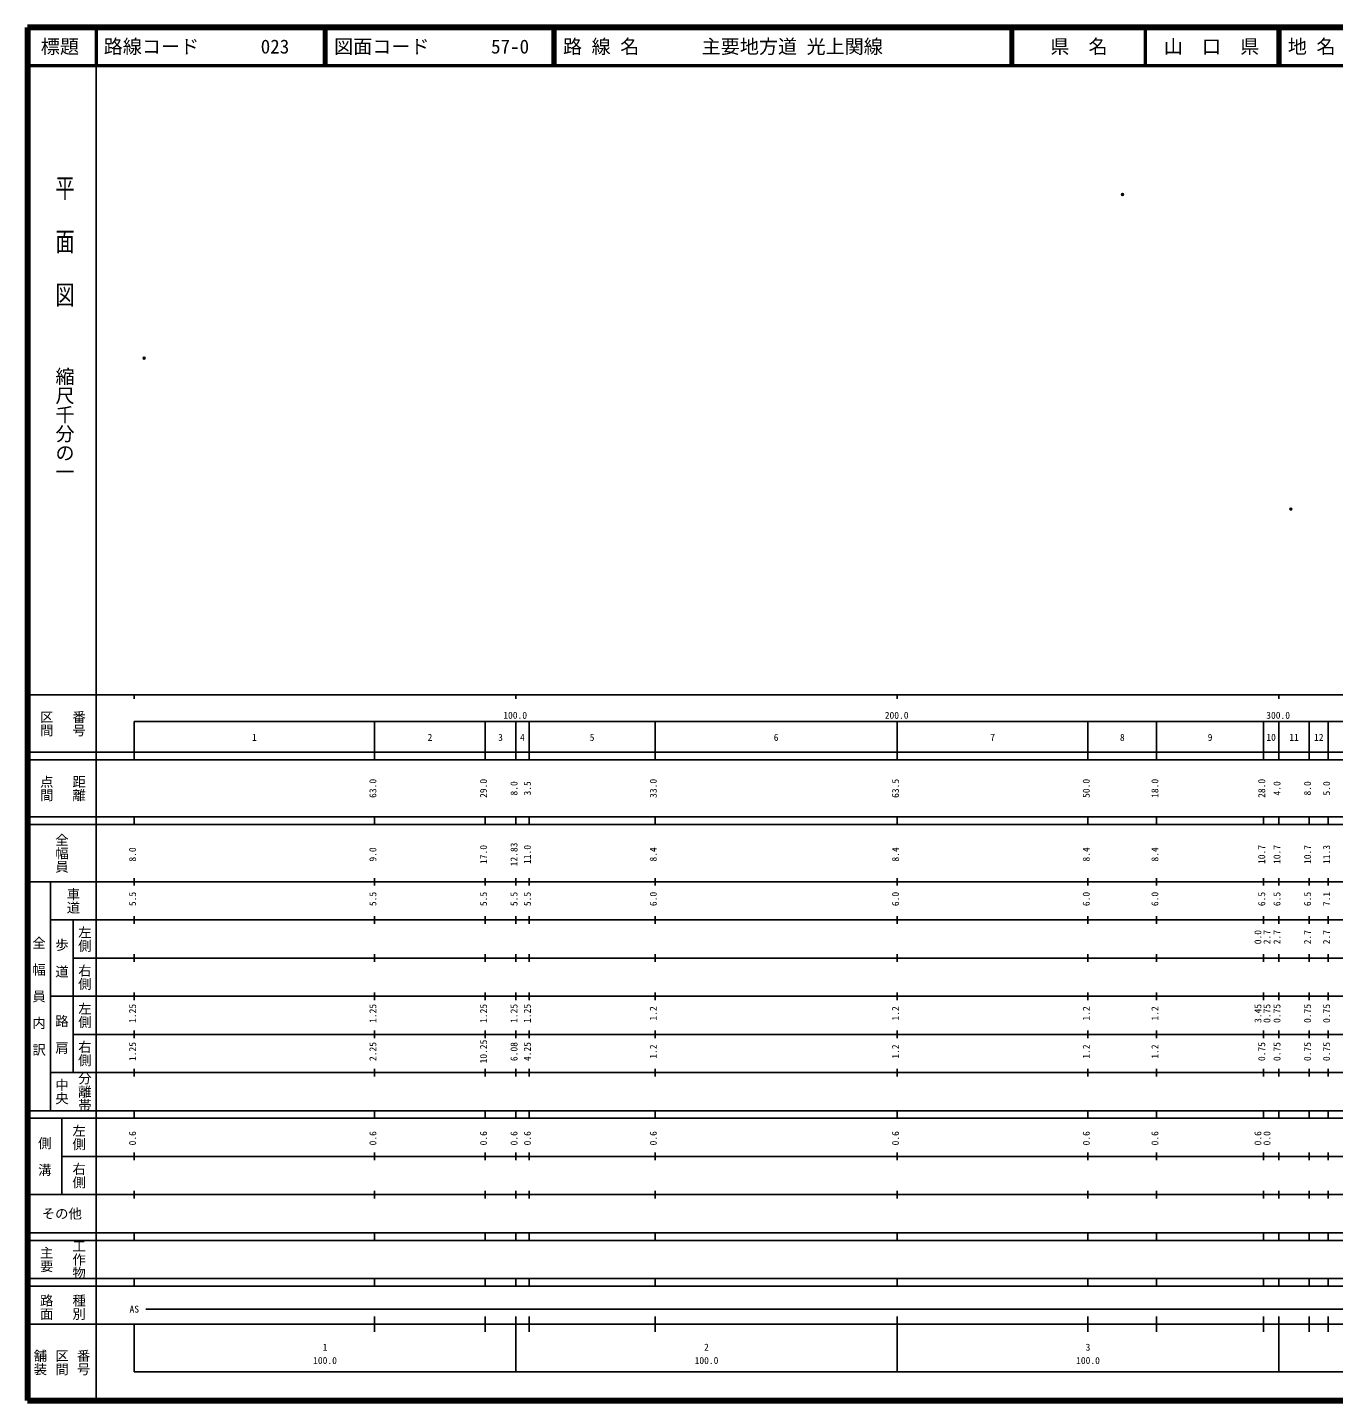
# Model space of a CAD drawing. Units: millimetres on the paper. Extents: x 40 to 680, y 20 to 380.
# Drawn here: x 40 to 382.4, y 20 to 380 of the extents above; entities that cross this region are included whole.
import ezdxf
from ezdxf.enums import TextEntityAlignment as Align

# ---------------------------------------------------------------- set-up
doc = ezdxf.new("R2010")
doc.units = ezdxf.units.MM
doc.header["$PDMODE"] = 32
doc.header["$PDSIZE"] = 0.5
doc.layers.add('M-OTRS', color=6, linetype='Continuous')
doc.layers.add('M-TTL-TXT', color=7, linetype='Continuous')
for name, color, linetype, lineweight in [('M-TTL', 2, 'Continuous', 140), ('M-TTL-BAND', 7, 'Continuous', 25), ('M-TTL-LINE', 7, 'Continuous', 50)]:
    doc.layers.add(name, color=color, linetype=linetype, lineweight=lineweight)
doc.styles.add('@ＭＳ ゴシック', font='')
doc.styles.add('ＭＳ ゴシック', font='')
doc.styles.get('@ＭＳ ゴシック').set_extended_font_data('@MS Gothic')
doc.styles.get('ＭＳ ゴシック').set_extended_font_data('MS Gothic')

msp = doc.modelspace()

# ---------------------------------------------------------------- linework, layer by layer
at = {"layer": 'M-OTRS'}
for p in [(327.06, 336.2), (70.563, 293.278), (371.198, 253.745)]:
    msp.add_point(p, dxfattribs=at)
at = {"layer": 'M-TTL'}
for p, q in [((40, 380), (40, 20)), ((680, 380), (40, 380)), ((40, 20), (680, 20))]:
    msp.add_line(p, q, dxfattribs=at)
at = {"layer": 'M-TTL-BAND'}
for p, q in [((58, 370), (58, 20)), ((40, 205), (579, 205)), ((68, 205), (68, 204)), ((168, 205), (168, 204)), ((268, 205), (268, 204)), ((368, 205), (368, 204)), ((68, 198), (579, 198)), ((68, 198), (68, 188)), ((131, 188), (131, 198)), ((160, 188), (160, 198)), ((168, 188), (168, 198)), ((171.5, 188), (171.5, 198)), ((204.5, 188), (204.5, 198)), ((268, 188), (268, 198)), ((318, 188), (318, 198)), ((336, 188), (336, 198)), ((364, 188), (364, 198)), ((368, 188), (368, 198)), ((376, 188), (376, 198)), ((381, 188), (381, 198)), ((40, 190), (579, 190)), ((40, 188), (579, 188)), ((40, 173), (579, 173)), ((68, 171), (68, 173)), ((131, 171), (131, 173)), ((160, 171), (160, 173)), ((168, 171), (168, 173)), ((171.5, 171), (171.5, 173)), ((204.5, 171), (204.5, 173)), ((268, 171), (268, 173)), ((318, 171), (318, 173)), ((336, 171), (336, 173)), ((364, 171), (364, 173)), ((368, 171), (368, 173)), ((376, 171), (376, 173)), ((381, 171), (381, 173)), ((40, 171), (579, 171)), ((40, 156), (579, 156)), ((46, 96), (46, 156)), ((68, 155), (68, 157)), ((131, 155), (131, 157)), ((160, 155), (160, 157)), ((168, 155), (168, 157)), ((171.5, 155), (171.5, 157)), ((204.5, 155), (204.5, 157)), ((268, 155), (268, 157)), ((318, 155), (318, 157)), ((336, 155), (336, 157)), ((364, 155), (364, 157)), ((368, 155), (368, 157)), ((376, 155), (376, 157)), ((381, 155), (381, 157)), ((46, 146), (579, 146)), ((52, 146), (52, 106)), ((68, 145), (68, 147)), ((131, 145), (131, 147)), ((160, 145), (160, 147)), ((168, 145), (168, 147)), ((171.5, 145), (171.5, 147)), ((204.5, 145), (204.5, 147)), ((268, 145), (268, 147)), ((318, 145), (318, 147)), ((336, 145), (336, 147)), ((364, 145), (364, 147)), ((368, 145), (368, 147)), ((376, 145), (376, 147)), ((381, 145), (381, 147)), ((68, 135), (68, 137)), ((131, 135), (131, 137)), ((160, 135), (160, 137)), ((168, 135), (168, 137)), ((171.5, 135), (171.5, 137)), ((204.5, 135), (204.5, 137)), ((268, 135), (268, 137)), ((318, 135), (318, 137)), ((336, 135), (336, 137)), ((364, 135), (364, 137)), ((368, 135), (368, 137)), ((376, 135), (376, 137)), ((381, 135), (381, 137)), ((52, 136), (579, 136)), ((46, 126), (579, 126)), ((68, 125), (68, 127)), ((131, 125), (131, 127)), ((160, 125), (160, 127)), ((168, 125), (168, 127)), ((171.5, 125), (171.5, 127)), ((204.5, 125), (204.5, 127)), ((268, 125), (268, 127)), ((318, 125), (318, 127)), ((336, 125), (336, 127)), ((364, 125), (364, 127)), ((368, 125), (368, 127)), ((376, 125), (376, 127)), ((381, 125), (381, 127)), ((52, 116), (579, 116)), ((68, 115), (68, 117)), ((131, 115), (131, 117)), ((160, 115), (160, 117)), ((168, 115), (168, 117)), ((171.5, 115), (171.5, 117)), ((204.5, 115), (204.5, 117)), ((268, 115), (268, 117)), ((318, 115), (318, 117)), ((336, 115), (336, 117)), ((364, 115), (364, 117)), ((368, 115), (368, 117)), ((376, 115), (376, 117)), ((381, 115), (381, 117)), ((46, 106), (579, 106)), ((68, 105), (68, 107)), ((131, 105), (131, 107)), ((160, 105), (160, 107)), ((168, 105), (168, 107)), ((171.5, 105), (171.5, 107)), ((204.5, 105), (204.5, 107)), ((268, 105), (268, 107)), ((318, 105), (318, 107)), ((336, 105), (336, 107)), ((364, 105), (364, 107)), ((368, 105), (368, 107)), ((376, 105), (376, 107)), ((381, 105), (381, 107)), ((40, 96), (579, 96)), ((40, 94), (579, 94)), ((49, 94), (49, 74)), ((68, 94), (68, 96)), ((131, 94), (131, 96)), ((160, 94), (160, 96)), ((168, 94), (168, 96)), ((171.5, 94), (171.5, 96)), ((204.5, 94), (204.5, 96)), ((268, 94), (268, 96)), ((318, 94), (318, 96)), ((336, 94), (336, 96)), ((364, 94), (364, 96)), ((368, 94), (368, 96)), ((376, 94), (376, 96)), ((381, 94), (381, 96)), ((49, 84), (579, 84)), ((68, 83), (68, 85)), ((131, 83), (131, 85)), ((160, 83), (160, 85)), ((168, 83), (168, 85)), ((171.5, 83), (171.5, 85)), ((204.5, 83), (204.5, 85)), ((268, 83), (268, 85)), ((318, 83), (318, 85)), ((336, 83), (336, 85)), ((364, 83), (364, 85)), ((368, 83), (368, 85)), ((376, 83), (376, 85)), ((381, 83), (381, 85)), ((40, 74), (579, 74)), ((68, 73), (68, 75)), ((131, 73), (131, 75)), ((160, 73), (160, 75)), ((168, 73), (168, 75)), ((171.5, 73), (171.5, 75)), ((204.5, 73), (204.5, 75)), ((268, 73), (268, 75)), ((318, 73), (318, 75)), ((336, 73), (336, 75)), ((364, 73), (364, 75)), ((368, 73), (368, 75)), ((376, 73), (376, 75)), ((381, 73), (381, 75)), ((40, 64), (579, 64)), ((40, 62), (579, 62)), ((68, 62), (68, 64)), ((131, 62), (131, 64)), ((160, 62), (160, 64)), ((168, 62), (168, 64)), ((171.5, 62), (171.5, 64)), ((204.5, 62), (204.5, 64)), ((268, 62), (268, 64)), ((318, 62), (318, 64)), ((336, 62), (336, 64)), ((364, 62), (364, 64)), ((368, 62), (368, 64)), ((376, 62), (376, 64)), ((381, 62), (381, 64)), ((40, 52), (579, 52)), ((68, 50), (68, 52)), ((131, 50), (131, 52)), ((160, 50), (160, 52)), ((168, 50), (168, 52)), ((171.5, 50), (171.5, 52)), ((204.5, 50), (204.5, 52)), ((268, 50), (268, 52)), ((318, 50), (318, 52)), ((336, 50), (336, 52)), ((364, 50), (364, 52)), ((368, 50), (368, 52)), ((376, 50), (376, 52)), ((381, 50), (381, 52)), ((40, 50), (579, 50)), ((71, 44), (565, 44)), ((40, 40), (579, 40)), ((68, 40), (68, 27.5)), ((131, 38), (131, 42)), ((160, 38), (160, 42)), ((168, 27.5), (168, 42)), ((171.5, 38), (171.5, 42)), ((204.5, 38), (204.5, 42)), ((268, 27.5), (268, 42)), ((318, 38), (318, 42)), ((336, 38), (336, 42)), ((364, 38), (364, 42)), ((368, 27.5), (368, 42)), ((376, 38), (376, 42)), ((381, 38), (381, 42)), ((68, 27.5), (579, 27.5))]:
    msp.add_line(p, q, dxfattribs=at)
at = {"layer": 'M-TTL-LINE'}
for p, q in [((58, 380), (58, 370)), ((117.75, 380), (117.75, 370)), ((118.25, 380), (118.25, 370)), ((177.75, 380), (177.75, 370)), ((178.25, 380), (178.25, 370)), ((297.75, 380), (297.75, 370)), ((298.25, 380), (298.25, 370)), ((333, 380), (333, 370)), ((367.75, 380), (367.75, 370)), ((368.25, 380), (368.25, 370)), ((40, 370), (680, 370))]:
    msp.add_line(p, q, dxfattribs=at)

# ---------------------------------------------------------------- texts
at = {"layer": 'M-TTL-BAND', "style": '@ＭＳ ゴシック', "width": 1.4}
msp.add_text('平  面  図', height=3.666, rotation=270, dxfattribs=at).set_placement((49.777, 306.475), align=Align.MIDDLE_RIGHT)
at = {"layer": 'M-TTL-BAND', "style": '@ＭＳ ゴシック'}
msp.add_text('縮尺千分の一', height=3.666, rotation=270, dxfattribs=at).set_placement((49.777, 261.03), align=Align.MIDDLE_RIGHT)
for s, p in [('区間', (45, 197.5)), ('番号', (53.5, 197.5)), ('点間', (45, 180.5)), ('距離', (53.5, 180.5)), ('全幅員', (49, 163.5)), ('車道', (52, 151)), ('左側', (55, 141)), ('全\u3000幅\u3000員\u3000内\u3000訳', (43, 126)), ('歩\u3000道', (49, 136)), ('右側', (55, 131)), ('左側', (55, 121)), ('路\u3000肩', (49, 116)), ('右側', (55, 111)), ('分離帯', (55, 101)), ('中央', (49, 101)), ('左側', (53.5, 89)), ('側\u3000溝', (44.5, 84)), ('右側', (53.5, 79)), ('工作物', (53.5, 57)), ('主要', (45, 57)), ('路面', (45, 44.5)), ('種別', (53.5, 44.5)), ('舗装', (43.333, 30)), ('区間', (49, 30)), ('番号', (54.667, 30))]:
    msp.add_text(s, height=2.566, rotation=270, dxfattribs=at).set_placement(p, align=Align.MIDDLE_CENTER)
at = {"layer": 'M-TTL-BAND', "style": 'ＭＳ ゴシック'}
for s, p in [('100.0', (167.844, 198.195)), ('200.0', (267.844, 198.195)), ('300.0', (367.844, 198.195)), ('1', (99.5, 192.405)), ('2', (145.5, 192.405)), ('3', (164, 192.405)), ('4', (169.75, 192.405)), ('5', (188, 192.405)), ('6', (236.25, 192.405)), ('7', (293, 192.405)), ('8', (327, 192.405)), ('9', (350, 192.405)), ('10', (366, 192.405)), ('11', (372, 192.405)), ('12', (378.5, 192.405)), ('AS', (68, 42.5)), ('1', (118, 32.523)), ('2', (218, 32.523)), ('3', (318, 32.523)), ('100.0', (118, 29.033)), ('100.0', (218, 29.033)), ('100.0', (318, 29.033))]:
    msp.add_text(s, height=1.833, dxfattribs=at).set_placement(p, align=Align.BOTTOM_CENTER)
for s, p in [('63.0', (132, 180.5)), ('29.0', (161, 180.5)), ('8.0', (169, 180.5)), ('3.5', (172.5, 180.5)), ('33.0', (205.5, 180.5)), ('63.5', (269, 180.5)), ('50.0', (319, 180.5)), ('18.0', (337, 180.5)), ('28.0', (365, 180.5)), ('4.0', (369, 180.5)), ('8.0', (377, 180.5)), ('5.0', (382, 180.5)), ('12.83', (169, 163.174)), ('8.0', (69, 163.174)), ('9.0', (132, 163.174)), ('17.0', (161, 163.174)), ('11.0', (172.5, 163.174)), ('8.4', (205.5, 163.174)), ('8.4', (269, 163.174)), ('8.4', (319, 163.174)), ('8.4', (337, 163.174)), ('10.7', (365, 163.174)), ('10.7', (369, 163.174)), ('10.7', (377, 163.174)), ('11.3', (382, 163.174)), ('5.5', (69, 151.5)), ('5.5', (132, 151.5)), ('5.5', (161, 151.5)), ('5.5', (169, 151.5)), ('5.5', (172.5, 151.5)), ('6.0', (205.5, 151.5)), ('6.0', (269, 151.5)), ('6.0', (319, 151.5)), ('6.0', (337, 151.5)), ('6.5', (365, 151.5)), ('6.5', (369, 151.5)), ('6.5', (377, 151.5)), ('7.1', (382, 151.5)), ('0.0', (364, 141.5)), ('2.7', (366.37, 141.5)), ('2.7', (369, 141.5)), ('2.7', (377, 141.5)), ('2.7', (382, 141.5)), ('1.25', (69, 121.5)), ('1.25', (132, 121.5)), ('1.25', (161, 121.5)), ('1.25', (169, 121.5)), ('1.25', (172.5, 121.5)), ('1.2', (205.5, 121.5)), ('1.2', (269, 121.5)), ('1.2', (319, 121.5)), ('1.2', (337, 121.5)), ('3.45', (364, 121.5)), ('0.75', (366.37, 121.5)), ('0.75', (369, 121.5)), ('0.75', (377, 121.5)), ('0.75', (382, 121.5)), ('1.25', (69, 111.5)), ('2.25', (132, 111.5)), ('10.25', (161, 111.5)), ('6.08', (169, 111.5)), ('4.25', (172.5, 111.5)), ('1.2', (205.5, 111.5)), ('1.2', (269, 111.5)), ('1.2', (319, 111.5)), ('1.2', (337, 111.5)), ('0.75', (365, 111.5)), ('0.75', (369, 111.5)), ('0.75', (377, 111.5)), ('0.75', (382, 111.5)), ('0.6', (69, 88.764)), ('0.6', (132, 88.764)), ('0.6', (161, 88.764)), ('0.6', (169, 88.764)), ('0.6', (172.5, 88.764)), ('0.6', (205.5, 88.764)), ('0.6', (269, 88.764)), ('0.6', (319, 88.764)), ('0.6', (337, 88.764)), ('0.6', (364, 88.764)), ('0.0', (366.37, 88.764))]:
    msp.add_text(s, height=1.833, rotation=90, dxfattribs=at).set_placement(p, align=Align.BOTTOM_CENTER)
msp.add_text('その他', height=2.566, dxfattribs=at).set_placement((49, 69), align=Align.MIDDLE_CENTER)
at = {"layer": 'M-TTL-TXT', "style": 'ＭＳ ゴシック'}
for s, p in [('標題', (48.5, 375)), ('県\u3000名', (315.625, 375)), ('山\u3000口\u3000県', (350.375, 375))]:
    msp.add_text(s, height=3.666, dxfattribs=at).set_placement(p, align=Align.MIDDLE_CENTER)
for s, p in [('路線コード', (60, 375)), ('023', (101.142, 375)), ('図面コード', (120.38, 375)), ('57-0', (161.521, 375)), ('路 線 名', (180.38, 375)), ('主要地方道 光上関線', (216.734, 375)), ('地 名', (370.38, 375))]:
    msp.add_text(s, height=3.666, dxfattribs=at).set_placement(p, align=Align.MIDDLE_LEFT)

doc.saveas('drawing.dxf')
